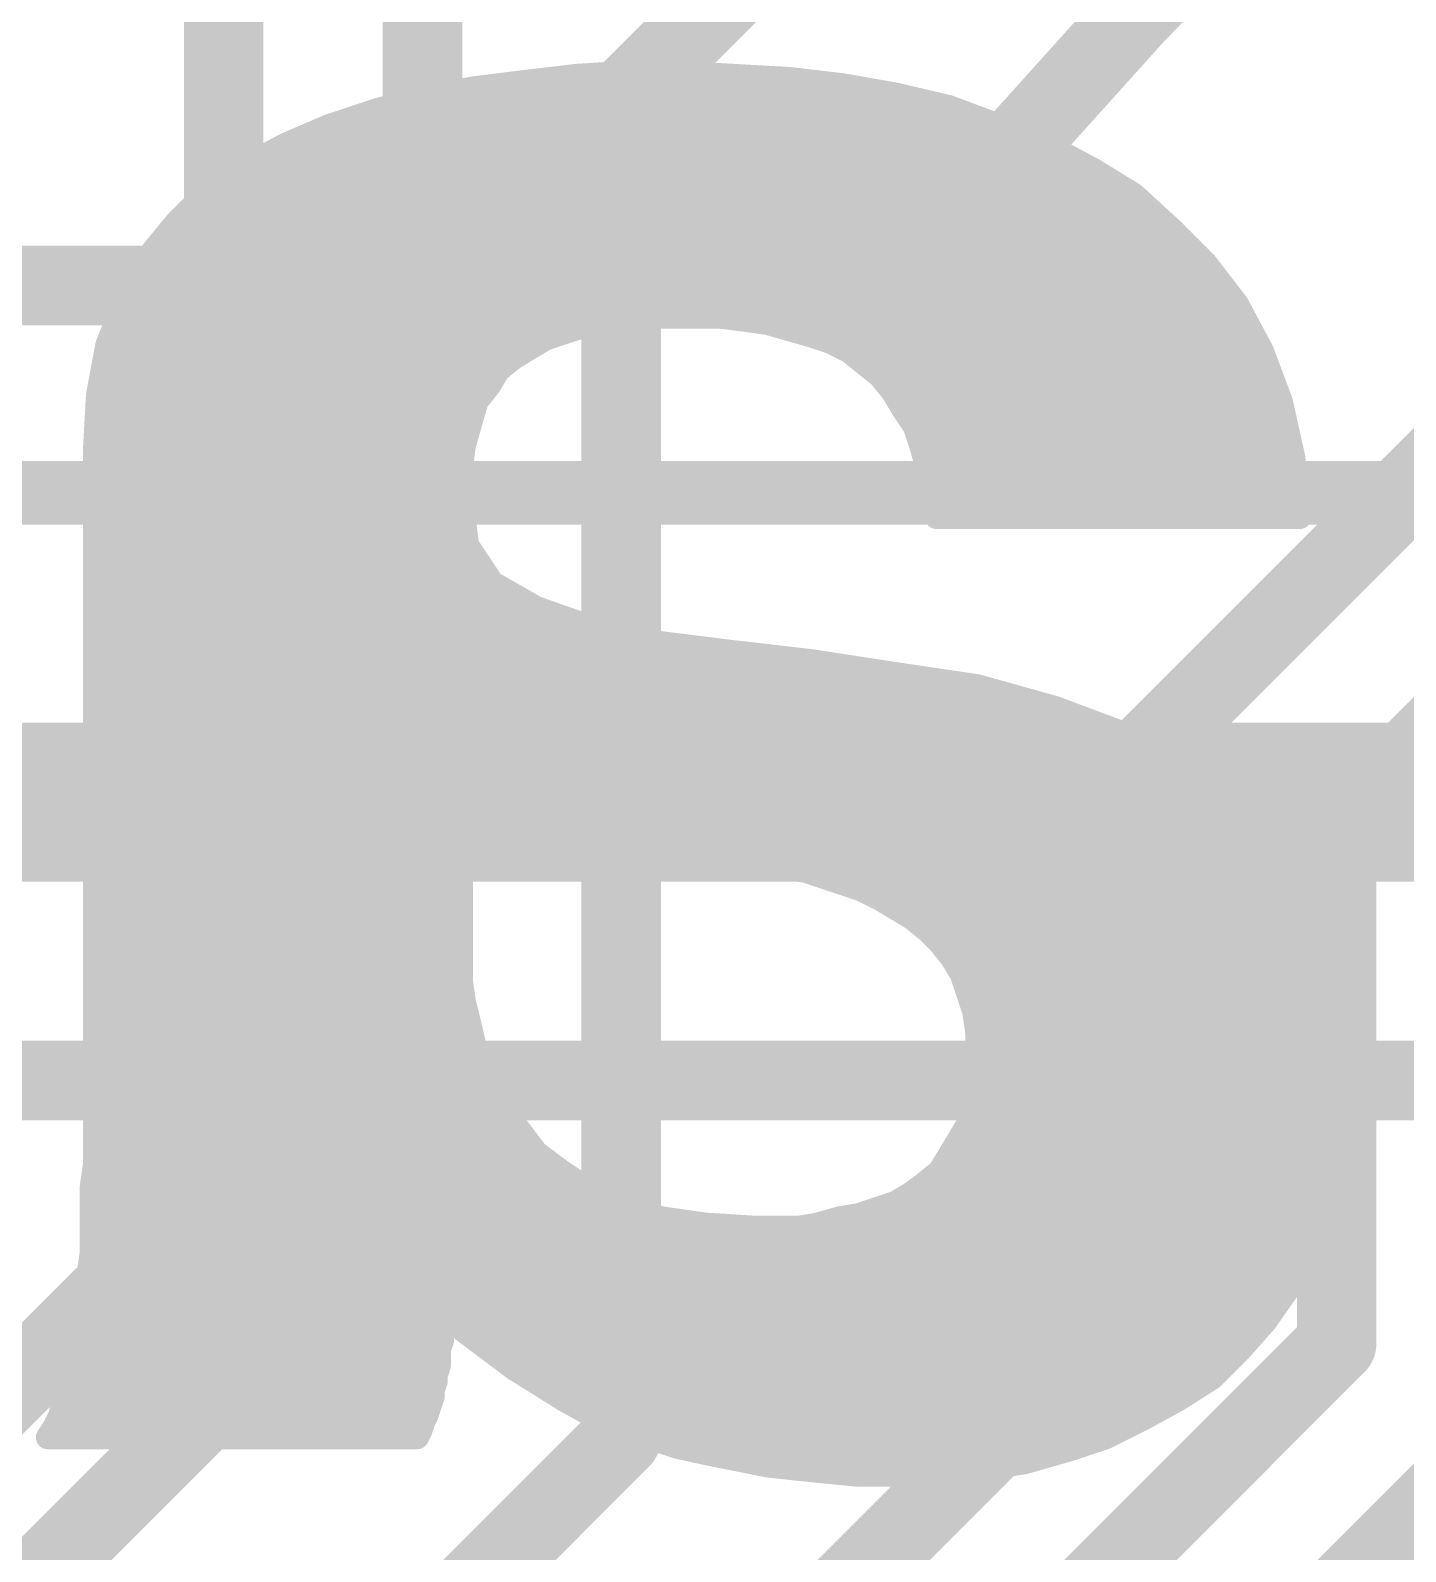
# Model space of a CAD drawing. Extents: x -12 to 110, y -16 to 66.
# Drawn here: x 54.373 to 58.767, y 13.227 to 18.087 of the extents above; entities that cross this region are included whole.
import ezdxf

# ---------------------------------------------------------------- set-up
doc = ezdxf.new("R2010")
doc.units = 0
for name, color, linetype in [('1', 12, 'CONTINUOUS'), ('16', 132, 'CONTINUOUS'), ('22', 40, 'CONTINUOUS'), ('51', 53, 'CONTINUOUS')]:
    doc.layers.add(name, color=color, linetype=linetype)

msp = doc.modelspace()

# ---------------------------------------------------------------- linework, layer by layer
at = {"layer": '1', "const_width": 0.254}
for points in [[(55.626, 24.399), (55.626, 14.3735)], [(54.991, 24.13), (54.991, 14.4242)], [(60.7511, 22.352), (56.261, 17.8619)], [(61.2067, 19.05), (57.912, 15.7553)], [(58.547, 15.5313), (61.4307, 18.415)], [(56.261, 17.8619), (56.261, 13.589)], [(57.912, 15.7553), (57.912, 14.0445)], [(58.547, 13.8907), (58.547, 15.5313)], [(54.991, 14.4242), (53.6198, 13.053)], [(55.626, 14.3735), (53.8055, 12.553)], [(57.912, 14.0445), (55.9205, 12.053)], [(56.2093, 11.553), (58.547, 13.8907)], [(59.182, 13.716), (56.515, 11.049)], [(56.261, 13.589), (55.499, 12.827)]]:
    msp.add_lwpolyline(points, dxfattribs=at)
at = {"layer": '1', "const_width": 0.127}
for points in [[(56.3245, 17.8619, 1), (56.1975, 17.8619)], [(56.2161, 17.9068, 1), (56.3059, 17.817)], [(57.9755, 15.7553, 1), (57.8485, 15.7553)], [(57.8671, 15.8002, 1), (57.9569, 15.7104)], [(58.6105, 15.5313, 1), (58.4835, 15.5313)], [(58.5021, 15.5762, 1), (58.5919, 15.4864)], [(55.0359, 14.3793, 1), (54.9461, 14.4691)], [(54.9275, 14.4242, 1), (55.0545, 14.4242)], [(55.6709, 14.3286, 1), (55.5811, 14.4184)], [(55.5625, 14.3735, 1), (55.6895, 14.3735)], [(57.9569, 13.9996, 1), (57.8671, 14.0894)], [(57.8485, 14.0445, 1), (57.9755, 14.0445)], [(58.5919, 13.8458, 1), (58.5021, 13.9356)], [(58.4835, 13.8907, 1), (58.6105, 13.8907)], [(56.3059, 13.5441, 1), (56.2161, 13.6339)], [(56.1975, 13.589, 1), (56.3245, 13.589)]]:
    msp.add_lwpolyline(points, format="xyb", dxfattribs=at)
at = {"layer": '16'}
for points, const_width in [([(58.293, 18.542, 0.0263), (57.15, 17.272)], 0.254), ([(57.15, 17.2085, 1), (57.15, 17.3355)], 0.127), ([(57.1006, 17.3119, 1), (57.1994, 17.2321)], 0.127)]:
    msp.add_lwpolyline(points, format="xyb", dxfattribs=dict(at, const_width=const_width))
for points, const_width in [([(52.07, 17.272), (57.15, 17.272)], 0.254), ([(52.07, 15.621), (60.745, 15.621)], 0.508), ([(61.468, 14.732), (52.2292, 14.732)], 0.254)]:
    msp.add_lwpolyline(points, dxfattribs=dict(at, const_width=const_width))
at = {"layer": '22', "const_width": 0.0762}
for points in [[(56.279, 17.952), (56.119, 17.942)], [(56.439, 17.952), (56.279, 17.952)], [(56.619, 17.942), (56.439, 17.952)], [(55.789, 17.902), (55.629, 17.872)], [(55.949, 17.922), (55.789, 17.902)], [(55.829, 17.907), (56.9973, 17.907)], [(56.119, 17.942), (55.949, 17.922)], [(56.799, 17.932), (56.619, 17.942)], [(56.969, 17.912), (56.799, 17.932)], [(57.139, 17.882), (56.969, 17.912)], [(55.629, 17.872), (55.479, 17.832)], [(57.309, 17.842), (57.139, 17.882)], [(55.479, 17.832), (55.329, 17.782)], [(55.4754, 17.8308), (57.3389, 17.8308)], [(57.469, 17.782), (57.309, 17.842)], [(55.329, 17.782), (55.189, 17.722)], [(55.2651, 17.7546), (57.5375, 17.7546)], [(57.619, 17.722), (57.469, 17.782)], [(55.189, 17.722), (55.059, 17.652)], [(57.769, 17.642), (57.619, 17.722)], [(55.059, 17.652), (54.939, 17.572)], [(55.108, 17.6784), (57.7007, 17.6784)], [(57.899, 17.562), (57.769, 17.642)], [(54.939, 17.572), (54.839, 17.472)], [(54.9843, 17.6022), (57.8337, 17.6022)], [(58.019, 17.452), (57.899, 17.562)], [(54.893, 17.526), (57.9383, 17.526)], [(54.839, 17.472), (54.749, 17.362)], [(54.8208, 17.4498), (58.0212, 17.4498)], [(58.129, 17.342), (58.019, 17.452)], [(54.749, 17.362), (54.679, 17.232)], [(54.7585, 17.3736), (58.0974, 17.3736)], [(58.229, 17.212), (58.129, 17.342)], [(54.7142, 17.2974), (58.1633, 17.2974)], [(54.679, 17.232), (54.619, 17.082)], [(54.6747, 17.2212), (58.2219, 17.2212)], [(56.279, 17.162), (56.349, 17.172)], [(56.349, 17.172), (56.579, 17.172)], [(56.579, 17.172), (56.659, 17.162)], [(58.309, 17.062), (58.229, 17.212)], [(54.6442, 17.145), (56.16, 17.145)], [(56.019, 17.102), (56.079, 17.122)], [(56.079, 17.122), (56.139, 17.142)], [(56.139, 17.142), (56.209, 17.152)], [(56.209, 17.152), (56.279, 17.162)], [(56.659, 17.162), (56.729, 17.152)], [(56.729, 17.152), (56.799, 17.132)], [(56.7535, 17.145), (58.2647, 17.145)], [(56.799, 17.132), (56.869, 17.112)], [(54.619, 17.082), (54.589, 16.922)], [(54.6165, 17.0688), (55.9637, 17.0688)], [(55.919, 17.042), (55.969, 17.072)], [(55.969, 17.072), (56.019, 17.102)], [(56.869, 17.112), (56.929, 17.092)], [(56.929, 17.092), (56.989, 17.062)], [(56.9754, 17.0688), (58.3054, 17.0688)], [(55.869, 17.002), (55.919, 17.042)], [(56.989, 17.062), (57.039, 17.022)], [(57.039, 17.022), (57.089, 16.982)], [(58.369, 16.902), (58.309, 17.062)], [(54.6022, 16.9926), (55.8634, 16.9926)], [(55.839, 16.952), (55.869, 17.002)], [(57.0757, 16.9926), (58.335, 16.9926)], [(57.089, 16.982), (57.129, 16.932)], [(55.799, 16.902), (55.839, 16.952)], [(57.129, 16.932), (57.159, 16.882)], [(54.589, 16.922), (54.579, 16.742)], [(54.5887, 16.9164), (55.8105, 16.9164)], [(55.779, 16.832), (55.799, 16.902)], [(57.1384, 16.9164), (58.3636, 16.9164)], [(57.159, 16.882), (57.199, 16.822)], [(58.409, 16.722), (58.369, 16.902)], [(54.5845, 16.8402), (55.7813, 16.8402)], [(55.759, 16.762), (55.779, 16.832)], [(57.1869, 16.8402), (58.3827, 16.8402)], [(57.199, 16.822), (57.219, 16.762)], [(54.579, 16.742), (54.579, 14.462)], [(54.5802, 16.764), (55.7596, 16.764)], [(55.749, 16.692), (55.759, 16.762)], [(57.2183, 16.764), (58.3997, 16.764)], [(57.219, 16.762), (57.239, 16.692)], [(54.579, 16.6878), (55.749, 16.6878)], [(55.749, 16.602), (55.749, 16.692)], [(57.239, 16.692), (57.259, 16.612)], [(57.2401, 16.6878), (58.4126, 16.6878)], [(58.429, 16.532), (58.409, 16.722)], [(54.579, 16.6116), (55.749, 16.6116)], [(55.769, 16.442), (55.749, 16.602)], [(57.259, 16.612), (57.269, 16.532)], [(57.2591, 16.6116), (58.4206, 16.6116)], [(54.579, 16.5354), (55.7573, 16.5354)], [(57.2686, 16.5354), (58.4286, 16.5354)], [(57.269, 16.532), (58.429, 16.532)], [(54.579, 16.4592), (55.7669, 16.4592)], [(55.849, 16.322), (55.769, 16.442)], [(54.579, 16.383), (55.8083, 16.383)], [(54.579, 16.3068), (55.8756, 16.3068)], [(55.989, 16.242), (55.849, 16.322)], [(54.579, 16.2306), (56.0213, 16.2306)], [(56.159, 16.182), (55.989, 16.242)], [(54.579, 16.1544), (56.2749, 16.1544)], [(56.369, 16.132), (56.159, 16.182)], [(56.369, 16.132), (56.229, 15.502)], [(56.229, 15.502), (56.369, 16.132)], [(56.609, 16.102), (56.369, 16.132)], [(56.869, 16.072), (56.609, 16.102)], [(54.579, 16.0782), (56.357, 16.0782)], [(56.357, 16.0782), (56.8153, 16.0782)], [(57.129, 16.032), (56.869, 16.072)], [(54.579, 16.002), (56.3401, 16.002)], [(56.3401, 16.002), (57.1188, 16.002)], [(56.909, 15.382), (57.129, 16.032)], [(57.129, 16.032), (56.909, 15.382)], [(57.1188, 16.002), (57.3315, 16.002)], [(57.399, 15.992), (57.129, 16.032)], [(57.649, 15.922), (57.399, 15.992)], [(54.579, 15.9258), (56.3232, 15.9258)], [(56.3232, 15.9258), (57.0931, 15.9258)], [(57.0931, 15.9258), (57.6354, 15.9258)], [(57.889, 15.832), (57.649, 15.922)], [(54.579, 15.8496), (56.3062, 15.8496)], [(56.3062, 15.8496), (57.0673, 15.8496)], [(57.0673, 15.8496), (57.8421, 15.8496)], [(58.109, 15.712), (57.889, 15.832)], [(54.579, 15.7734), (56.2893, 15.7734)], [(56.2893, 15.7734), (57.0415, 15.7734)], [(57.0415, 15.7734), (57.9964, 15.7734)], [(58.289, 15.552), (58.109, 15.712)], [(54.579, 15.6972), (56.2724, 15.6972)], [(55.749, 15.052), (55.749, 15.672)], [(55.749, 15.672), (55.779, 15.642)], [(56.2724, 15.6972), (57.0157, 15.6972)], [(57.0157, 15.6972), (58.1257, 15.6972)], [(54.579, 15.621), (55.749, 15.621)], [(55.779, 15.642), (55.829, 15.622)], [(55.829, 15.622), (55.879, 15.592)], [(55.8307, 15.621), (56.2554, 15.621)], [(56.2554, 15.621), (56.9899, 15.621)], [(56.9899, 15.621), (58.2114, 15.621)], [(55.879, 15.592), (55.929, 15.572)], [(55.929, 15.572), (55.979, 15.552)], [(54.579, 15.5448), (55.749, 15.5448)], [(55.979, 15.552), (56.039, 15.542)], [(56.0222, 15.5448), (56.2385, 15.5448)], [(56.039, 15.542), (56.099, 15.522)], [(56.099, 15.522), (56.169, 15.512)], [(56.2385, 15.5448), (56.9641, 15.5448)], [(56.9641, 15.5448), (58.2941, 15.5448)], [(58.439, 15.342), (58.289, 15.552)], [(54.579, 15.4686), (55.749, 15.4686)], [(56.169, 15.512), (56.229, 15.502)], [(56.229, 15.502), (56.299, 15.492)], [(56.299, 15.492), (56.369, 15.482)], [(56.369, 15.482), (56.439, 15.472)], [(56.439, 15.472), (56.509, 15.462)], [(56.4628, 15.4686), (56.9383, 15.4686)], [(56.9383, 15.4686), (58.3486, 15.4686)], [(56.509, 15.462), (56.579, 15.452)], [(56.579, 15.452), (56.649, 15.442)], [(56.649, 15.442), (56.709, 15.432)], [(56.709, 15.432), (56.779, 15.412)], [(54.579, 15.3924), (55.749, 15.3924)], [(56.779, 15.412), (56.849, 15.402)], [(56.849, 15.402), (56.909, 15.382)], [(56.8778, 15.3924), (56.9125, 15.3924)], [(56.909, 15.382), (56.969, 15.362)], [(56.9125, 15.3924), (58.403, 15.3924)], [(56.969, 15.362), (57.029, 15.342)], [(57.029, 15.342), (57.089, 15.312)], [(58.529, 15.072), (58.439, 15.342)], [(54.579, 15.3162), (55.749, 15.3162)], [(57.0806, 15.3162), (58.4476, 15.3162)], [(57.089, 15.312), (57.139, 15.282)], [(57.139, 15.282), (57.189, 15.252)], [(54.579, 15.24), (55.749, 15.24)], [(57.189, 15.252), (57.239, 15.212)], [(57.204, 15.24), (58.473, 15.24)], [(57.239, 15.212), (57.279, 15.172)], [(54.579, 15.1638), (55.749, 15.1638)], [(57.279, 15.172), (57.319, 15.122)], [(57.2856, 15.1638), (58.4984, 15.1638)], [(54.579, 15.0876), (55.749, 15.0876)], [(57.319, 15.122), (57.349, 15.072)], [(57.3396, 15.0876), (58.5238, 15.0876)], [(55.759, 14.982), (55.749, 15.052)], [(57.349, 15.072), (57.369, 15.012)], [(58.559, 14.742), (58.529, 15.072)], [(54.579, 15.0114), (55.7548, 15.0114)], [(55.779, 14.902), (55.759, 14.982)], [(57.369, 15.012), (57.389, 14.952)], [(57.3692, 15.0114), (58.5345, 15.0114)], [(54.579, 14.9352), (55.7707, 14.9352)], [(57.389, 14.952), (57.399, 14.882)], [(57.3914, 14.9352), (58.5414, 14.9352)], [(55.799, 14.812), (55.779, 14.902)], [(57.399, 14.882), (57.399, 14.732)], [(54.579, 14.859), (55.7886, 14.859)], [(57.399, 14.859), (58.5484, 14.859)], [(55.829, 14.732), (55.799, 14.812)], [(54.579, 14.7828), (55.81, 14.7828)], [(57.399, 14.7828), (58.5553, 14.7828)], [(58.559, 14.592), (58.559, 14.742)], [(54.579, 14.7066), (55.8449, 14.7066)], [(55.879, 14.652), (55.829, 14.732)], [(57.399, 14.732), (57.389, 14.662)], [(57.3954, 14.7066), (58.559, 14.7066)], [(55.929, 14.582), (55.879, 14.652)], [(57.389, 14.662), (57.369, 14.592)], [(54.579, 14.6304), (55.8944, 14.6304)], [(57.369, 14.592), (57.339, 14.542)], [(57.38, 14.6304), (58.559, 14.6304)], [(58.529, 14.442), (58.559, 14.592)], [(54.579, 14.5542), (55.9499, 14.5542)], [(55.989, 14.502), (55.929, 14.582)], [(57.339, 14.542), (57.309, 14.492)], [(57.3463, 14.5542), (58.5514, 14.5542)], [(56.069, 14.442), (55.989, 14.502)], [(54.579, 14.462), (54.569, 14.392)], [(54.579, 14.478), (56.021, 14.478)], [(57.309, 14.492), (57.279, 14.442)], [(57.3006, 14.478), (58.5362, 14.478)], [(54.5704, 14.4018), (56.1293, 14.4018)], [(56.159, 14.382), (56.069, 14.442)], [(57.229, 14.402), (57.189, 14.372)], [(57.2287, 14.4018), (58.5204, 14.4018)], [(57.279, 14.442), (57.229, 14.402)], [(58.499, 14.302), (58.529, 14.442)], [(54.569, 14.392), (54.569, 14.182)], [(56.259, 14.332), (56.159, 14.382)], [(57.189, 14.372), (57.139, 14.342)], [(54.569, 14.3256), (56.2798, 14.3256)], [(56.389, 14.292), (56.259, 14.332)], [(57.019, 14.302), (56.959, 14.292)], [(57.079, 14.322), (57.019, 14.302)], [(57.139, 14.342), (57.079, 14.322)], [(57.0898, 14.3256), (58.5041, 14.3256)], [(58.449, 14.182), (58.499, 14.302)], [(56.529, 14.272), (56.389, 14.292)], [(56.689, 14.262), (56.529, 14.272)], [(56.829, 14.262), (56.689, 14.262)], [(56.889, 14.272), (56.829, 14.262)], [(56.959, 14.292), (56.889, 14.272)], [(54.569, 14.2494), (58.4771, 14.2494)], [(54.569, 14.182), (54.559, 14.112)], [(54.5677, 14.1732), (58.4446, 14.1732)], [(58.389, 14.062), (58.449, 14.182)], [(54.559, 14.112), (54.549, 14.042)], [(54.5569, 14.097), (58.4065, 14.097)], [(58.319, 13.962), (58.389, 14.062)], [(54.549, 14.042), (54.539, 13.982)], [(54.5455, 14.0208), (58.3602, 14.0208)], [(54.539, 13.982), (54.529, 13.922)], [(55.689, 13.902), (55.689, 14.002)], [(55.689, 14.002), (55.759, 13.932)], [(58.239, 13.872), (58.319, 13.962)], [(54.529, 13.922), (54.519, 13.862)], [(54.5328, 13.9446), (55.689, 13.9446)], [(55.7464, 13.9446), (58.3035, 13.9446)], [(55.759, 13.932), (55.839, 13.872)], [(54.519, 13.862), (54.509, 13.812)], [(54.5201, 13.8684), (55.679, 13.8684)], [(55.679, 13.872), (55.689, 13.902)], [(55.679, 13.822), (55.679, 13.872)], [(55.839, 13.872), (55.919, 13.812)], [(55.8438, 13.8684), (58.2354, 13.8684)], [(58.149, 13.782), (58.239, 13.872)], [(55.669, 13.792), (55.679, 13.822)], [(54.509, 13.812), (54.499, 13.762)], [(54.505, 13.7922), (55.6691, 13.7922)], [(55.659, 13.742), (55.669, 13.772)], [(55.669, 13.772), (55.669, 13.792)], [(55.919, 13.812), (55.999, 13.762)], [(55.9507, 13.7922), (58.1592, 13.7922)], [(58.039, 13.712), (58.149, 13.782)], [(54.499, 13.762), (54.479, 13.712)], [(54.4806, 13.716), (55.657, 13.716)], [(55.649, 13.692), (55.659, 13.722)], [(55.659, 13.722), (55.659, 13.742)], [(55.999, 13.762), (56.079, 13.712)], [(56.0726, 13.716), (58.0453, 13.716)], [(54.479, 13.712), (54.469, 13.662)], [(55.639, 13.662), (55.649, 13.692)], [(56.079, 13.712), (56.169, 13.662)], [(57.929, 13.652), (58.039, 13.712)], [(54.449, 13.622), (54.429, 13.592)], [(54.469, 13.662), (54.449, 13.622)], [(54.4579, 13.6398), (55.6283, 13.6398)], [(55.619, 13.612), (55.629, 13.642)], [(55.629, 13.642), (55.639, 13.662)], [(56.169, 13.662), (56.259, 13.632)], [(56.2356, 13.6398), (57.9046, 13.6398)], [(56.259, 13.632), (56.349, 13.592)], [(57.809, 13.592), (57.929, 13.652)], [(54.429, 13.592), (55.609, 13.592)], [(55.609, 13.592), (55.619, 13.612)], [(56.349, 13.592), (56.439, 13.562)], [(57.689, 13.552), (57.809, 13.592)], [(56.4342, 13.5636), (57.7238, 13.5636)], [(56.439, 13.562), (56.529, 13.542)], [(56.529, 13.542), (56.629, 13.522)], [(56.629, 13.522), (56.729, 13.502)], [(57.549, 13.512), (57.689, 13.552)], [(56.729, 13.502), (56.819, 13.492)], [(56.819, 13.492), (56.919, 13.482)], [(56.865, 13.4874), (57.35, 13.4874)], [(56.919, 13.482), (57.019, 13.472)], [(57.119, 13.472), (57.269, 13.482)], [(57.269, 13.482), (57.419, 13.492)], [(57.419, 13.492), (57.549, 13.512)], [(57.019, 13.472), (57.119, 13.472)]]:
    msp.add_lwpolyline(points, dxfattribs=at)
at = {"layer": '22', "const_width": 0.0381}
for points in [[(56.279, 17.9711, 1), (56.279, 17.933)], [(56.2802, 17.933, 1), (56.2778, 17.971)], [(56.4401, 17.971, 1), (56.4379, 17.933)], [(56.439, 17.933, 1), (56.439, 17.9711)], [(55.7866, 17.9209, 1), (55.7914, 17.8831)], [(55.7925, 17.8833, 1), (55.7855, 17.9207)], [(55.829, 17.9261, 1), (55.829, 17.888)], [(55.9468, 17.9409, 1), (55.9512, 17.9031)], [(55.9514, 17.9031, 1), (55.9466, 17.9409)], [(56.1178, 17.961, 1), (56.1202, 17.923)], [(56.1212, 17.9231, 1), (56.1168, 17.9609)], [(56.6201, 17.961, 1), (56.6179, 17.923)], [(56.6179, 17.923, 1), (56.6201, 17.961)], [(56.8012, 17.9509, 1), (56.7968, 17.9131)], [(56.7979, 17.913, 1), (56.8001, 17.951)], [(56.9723, 17.9308, 1), (56.9657, 17.8932)], [(56.9668, 17.8931, 1), (56.9712, 17.9309)], [(56.9973, 17.888, 1), (56.9973, 17.9261)], [(55.6255, 17.8907, 1), (55.6325, 17.8533)], [(55.6339, 17.8536, 1), (55.6241, 17.8904)], [(57.1434, 17.9005, 1), (57.1346, 17.8635)], [(57.1357, 17.8632, 1), (57.1423, 17.9008)], [(55.4754, 17.8498, 1), (55.4754, 17.8117)], [(55.4741, 17.8504, 1), (55.4839, 17.8136)], [(55.485, 17.8139, 1), (55.473, 17.8501)], [(57.3157, 17.8598, 1), (57.3023, 17.8242)], [(57.3046, 17.8235, 1), (57.3134, 17.8605)], [(57.3389, 17.8117, 1), (57.3389, 17.8498)], [(55.2651, 17.7736, 1), (55.2651, 17.7355)], [(55.323, 17.8001, 1), (55.335, 17.7639)], [(55.3365, 17.7645, 1), (55.3215, 17.7995)], [(57.4761, 17.7997, 1), (57.4619, 17.7643)], [(57.4623, 17.7642, 1), (57.4757, 17.7998)], [(57.5375, 17.7355, 1), (57.5375, 17.7736)], [(55.1815, 17.7395, 1), (55.1965, 17.7045)], [(55.198, 17.7052, 1), (55.18, 17.7388)], [(57.628, 17.7388, 1), (57.61, 17.7052)], [(57.6119, 17.7043, 1), (57.6261, 17.7397)], [(55.0696, 17.6361, 1), (55.0484, 17.6679)], [(55.108, 17.6974, 1), (55.108, 17.6593)], [(57.7007, 17.6593, 1), (57.7007, 17.6974)], [(55.05, 17.6688, 1), (55.068, 17.6352)], [(57.779, 17.6582, 1), (57.759, 17.6258)], [(57.76, 17.6252, 1), (57.778, 17.6588)], [(54.9284, 17.5879, 1), (54.9496, 17.5561)], [(54.9525, 17.5585, 1), (54.9255, 17.5855)], [(54.9843, 17.6212, 1), (54.9843, 17.5831)], [(57.8337, 17.5831, 1), (57.8337, 17.6212)], [(57.9119, 17.576, 1), (57.8861, 17.548)], [(57.889, 17.5458, 1), (57.909, 17.5782)], [(54.893, 17.545, 1), (54.893, 17.5069)], [(57.9383, 17.5069, 1), (57.9383, 17.545)], [(54.8255, 17.4855, 1), (54.8525, 17.4585)], [(54.8537, 17.4599, 1), (54.8243, 17.4841)], [(54.8208, 17.4688, 1), (54.8208, 17.4307)], [(58.0325, 17.4655, 1), (58.0055, 17.4385)], [(58.0061, 17.438, 1), (58.0319, 17.466)], [(58.0212, 17.4307, 1), (58.0212, 17.4688)], [(54.7658, 17.353, 1), (54.7322, 17.371)], [(54.7585, 17.3926, 1), (54.7585, 17.3545)], [(58.0974, 17.3545, 1), (58.0974, 17.3926)], [(54.7343, 17.3741, 1), (54.7637, 17.3499)], [(58.1441, 17.3536, 1), (58.1139, 17.3304)], [(58.1155, 17.3285, 1), (58.1425, 17.3555)], [(54.7142, 17.3164, 1), (54.7142, 17.2783)], [(58.1633, 17.2783, 1), (58.1633, 17.3164)], [(54.6747, 17.2402, 1), (54.6747, 17.2021)], [(54.6622, 17.241, 1), (54.6958, 17.223)], [(54.6967, 17.2249, 1), (54.6613, 17.2391)], [(58.2219, 17.2021, 1), (58.2219, 17.2402)], [(56.349, 17.1911, 1), (56.349, 17.153)], [(56.3517, 17.1531, 1), (56.3463, 17.1909)], [(56.5814, 17.1909, 1), (56.5766, 17.1531)], [(56.579, 17.153, 1), (56.579, 17.1911)], [(58.2458, 17.221, 1), (58.2122, 17.203)], [(58.2139, 17.2004, 1), (58.2441, 17.2236)], [(54.6442, 17.164, 1), (54.6442, 17.1259)], [(56.073, 17.1401, 1), (56.085, 17.1039)], [(56.085, 17.1039, 1), (56.073, 17.1401)], [(56.1363, 17.1609, 1), (56.1417, 17.1231)], [(56.145, 17.1239, 1), (56.133, 17.1601)], [(56.16, 17.1259, 1), (56.16, 17.164)], [(56.2063, 17.1709, 1), (56.2117, 17.1331)], [(56.2117, 17.1331, 1), (56.2063, 17.1709)], [(56.2763, 17.1809, 1), (56.2817, 17.1431)], [(56.2817, 17.1431, 1), (56.2763, 17.1809)], [(56.6617, 17.1809, 1), (56.6563, 17.1431)], [(56.6566, 17.1431, 1), (56.6614, 17.1809)], [(56.7342, 17.1703, 1), (56.7238, 17.1337)], [(56.7263, 17.1331, 1), (56.7317, 17.1709)], [(56.7535, 17.164, 1), (56.7535, 17.1259)], [(56.8042, 17.1503, 1), (56.7938, 17.1137)], [(56.7938, 17.1137, 1), (56.8042, 17.1503)], [(58.2647, 17.1259, 1), (58.2647, 17.164)], [(54.6165, 17.0878, 1), (54.6165, 17.0497)], [(54.6013, 17.0891, 1), (54.6367, 17.0749)], [(54.6377, 17.0785, 1), (54.6003, 17.0855)], [(55.9592, 17.0883, 1), (55.9788, 17.0557)], [(55.9788, 17.0557, 1), (55.9592, 17.0883)], [(55.9637, 17.0497, 1), (55.9637, 17.0878)], [(56.013, 17.1201, 1), (56.025, 17.0839)], [(56.0288, 17.0857, 1), (56.0092, 17.1183)], [(56.875, 17.1301, 1), (56.863, 17.0939)], [(56.8638, 17.0937, 1), (56.8742, 17.1303)], [(56.9375, 17.109, 1), (56.9205, 17.075)], [(56.923, 17.0739, 1), (56.935, 17.1101)], [(56.9754, 17.0878, 1), (56.9754, 17.0497)], [(58.3054, 17.0497, 1), (58.3054, 17.0878)], [(55.9092, 17.0583, 1), (55.9288, 17.0257)], [(55.9309, 17.0271, 1), (55.9071, 17.0569)], [(57.0009, 17.0769, 1), (56.9771, 17.0471)], [(56.9805, 17.045, 1), (56.9975, 17.079)], [(57.0509, 17.0369, 1), (57.0271, 17.0071)], [(58.3268, 17.0687, 1), (58.2912, 17.0553)], [(58.2922, 17.053, 1), (58.3258, 17.071)], [(54.6022, 17.0116, 1), (54.6022, 16.9735)], [(55.8571, 17.0169, 1), (55.8809, 16.9871)], [(55.8853, 16.9922, 1), (55.8527, 17.0118)], [(55.8634, 16.9735, 1), (55.8634, 17.0116)], [(57.0271, 17.0071, 1), (57.0509, 17.0369)], [(57.0757, 17.0116, 1), (57.0757, 16.9735)], [(57.1039, 16.9939, 1), (57.0741, 16.9701)], [(57.0771, 16.9671, 1), (57.1009, 16.9969)], [(58.335, 16.9735, 1), (58.335, 17.0116)], [(55.8227, 16.9618, 1), (55.8553, 16.9422)], [(55.8539, 16.9401, 1), (55.8241, 16.9639)], [(57.1453, 16.9418, 1), (57.1127, 16.9222)], [(57.1141, 16.9201, 1), (57.1439, 16.9439)], [(54.5887, 16.9354, 1), (54.5887, 16.8973)], [(54.5703, 16.9255, 1), (54.6077, 16.9185)], [(54.608, 16.9209, 1), (54.57, 16.9231)], [(55.7841, 16.9139, 1), (55.8139, 16.8901)], [(55.8173, 16.8968, 1), (55.7807, 16.9072)], [(55.8105, 16.8973, 1), (55.8105, 16.9354)], [(57.1384, 16.9354, 1), (57.1384, 16.8973)], [(57.1749, 16.8926, 1), (57.1431, 16.8714)], [(58.3876, 16.9061, 1), (58.3504, 16.8979)], [(58.3512, 16.8953, 1), (58.3868, 16.9087)], [(58.3636, 16.8973, 1), (58.3636, 16.9354)], [(54.5845, 16.8592, 1), (54.5845, 16.8211)], [(55.7973, 16.8268, 1), (55.7607, 16.8372)], [(55.7813, 16.8211, 1), (55.7813, 16.8592)], [(57.1427, 16.8722, 1), (57.1753, 16.8918)], [(57.1869, 16.8592, 1), (57.1869, 16.8211)], [(58.3827, 16.8211, 1), (58.3827, 16.8592)], [(55.7607, 16.8372, 1), (55.7973, 16.8268)], [(57.2171, 16.828, 1), (57.1809, 16.816)], [(57.1831, 16.8114, 1), (57.2149, 16.8326)], [(54.5981, 16.742, 1), (54.56, 16.742)], [(54.5802, 16.783, 1), (54.5802, 16.7449)], [(55.7407, 16.7672, 1), (55.7773, 16.7568)], [(55.7779, 16.7593, 1), (55.7401, 16.7647)], [(55.7596, 16.7449, 1), (55.7596, 16.783)], [(57.2183, 16.783, 1), (57.2183, 16.7449)], [(57.2373, 16.7672, 1), (57.2007, 16.7568)], [(57.2009, 16.756, 1), (57.2371, 16.768)], [(58.3997, 16.7449, 1), (58.3997, 16.783)], [(54.56, 16.7431, 1), (54.598, 16.7409)], [(54.579, 16.7068, 1), (54.579, 16.6687)], [(55.7681, 16.692, 1), (55.73, 16.692)], [(55.749, 16.6687, 1), (55.749, 16.7068)], [(57.2575, 16.6966, 1), (57.2205, 16.6874)], [(57.2401, 16.7068, 1), (57.2401, 16.6687)], [(58.4279, 16.724, 1), (58.3901, 16.72)], [(58.3904, 16.7179, 1), (58.4276, 16.7261)], [(58.4126, 16.6687, 1), (58.4126, 16.7068)], [(55.7301, 16.6947, 1), (55.7679, 16.6893)], [(57.2207, 16.6868, 1), (57.2573, 16.6972)], [(54.579, 16.6306, 1), (54.579, 16.5925)], [(55.7679, 16.6044, 1), (55.7301, 16.5996)], [(55.73, 16.602, 1), (55.7681, 16.602)], [(55.749, 16.5925, 1), (55.749, 16.6306)], [(57.2779, 16.6144, 1), (57.2401, 16.6096)], [(57.2591, 16.6306, 1), (57.2591, 16.5925)], [(57.2405, 16.6074, 1), (57.2775, 16.6166)], [(58.4206, 16.5925, 1), (58.4206, 16.6306)], [(54.579, 16.5544, 1), (54.579, 16.5163)], [(55.7573, 16.5163, 1), (55.7573, 16.5544)], [(57.2686, 16.5544, 1), (57.2686, 16.5163)], [(58.4286, 16.5163, 1), (58.4286, 16.5544)], [(57.269, 16.5511, 1), (57.269, 16.513)], [(57.2501, 16.5296, 1), (57.2879, 16.5344)], [(58.4101, 16.53, 1), (58.4479, 16.534)], [(58.429, 16.513, 1), (58.429, 16.5511)], [(54.579, 16.4782, 1), (54.579, 16.4401)], [(55.7849, 16.4526, 1), (55.7531, 16.4314)], [(55.7669, 16.4401, 1), (55.7669, 16.4782)], [(55.7501, 16.4396, 1), (55.7879, 16.4444)], [(54.579, 16.402, 1), (54.579, 16.3639)], [(55.8083, 16.3639, 1), (55.8083, 16.402)], [(54.579, 16.3258, 1), (54.579, 16.2877)], [(55.8585, 16.3385, 1), (55.8395, 16.3055)], [(55.8331, 16.3114, 1), (55.8649, 16.3326)], [(55.8756, 16.2877, 1), (55.8756, 16.3258)], [(54.579, 16.2496, 1), (54.579, 16.2115)], [(55.9953, 16.26, 1), (55.9827, 16.224)], [(55.9795, 16.2255, 1), (55.9985, 16.2585)], [(56.0213, 16.2115, 1), (56.0213, 16.2496)], [(54.579, 16.1735, 1), (54.579, 16.1354)], [(56.1634, 16.2005, 1), (56.1546, 16.1635)], [(56.1527, 16.164, 1), (56.1653, 16.2)], [(56.2749, 16.1354, 1), (56.2749, 16.1735)], [(56.3714, 16.1509, 1), (56.3666, 16.1131)], [(56.3876, 16.1279, 1), (56.3504, 16.1361)], [(56.3876, 16.1279, 1), (56.3504, 16.1361)], [(56.3646, 16.1135, 1), (56.3734, 16.1505)], [(56.6112, 16.1209, 1), (56.6068, 16.0831)], [(56.6066, 16.0831, 1), (56.6114, 16.1209)], [(54.579, 16.0973, 1), (54.579, 16.0592)], [(56.357, 16.0973, 1), (56.357, 16.0592)], [(56.357, 16.0592, 1), (56.357, 16.0973)], [(56.8153, 16.0592, 1), (56.8153, 16.0973)], [(56.8719, 16.0908, 1), (56.8661, 16.0532)], [(56.8668, 16.0531, 1), (56.8712, 16.0909)], [(54.579, 16.0211, 1), (54.579, 15.983)], [(56.3401, 16.0211, 1), (56.3401, 15.983)], [(56.3401, 15.983, 1), (56.3401, 16.0211)], [(57.1188, 16.0211, 1), (57.1188, 15.983)], [(57.1318, 16.0508, 1), (57.1262, 16.0132)], [(57.147, 16.0259, 1), (57.111, 16.0381)], [(57.147, 16.0259, 1), (57.111, 16.0381)], [(57.1188, 15.983, 1), (57.1188, 16.0211)], [(57.1261, 16.0132, 1), (57.1319, 16.0508)], [(57.3315, 15.983, 1), (57.3315, 16.0211)], [(57.4041, 16.0103, 1), (57.3939, 15.9737)], [(57.3962, 15.9732, 1), (57.4018, 16.0108)], [(54.579, 15.9449, 1), (54.579, 15.9068)], [(56.3232, 15.9449, 1), (56.3232, 15.9068)], [(56.3232, 15.9068, 1), (56.3232, 15.9449)], [(57.0931, 15.9449, 1), (57.0931, 15.9068)], [(57.0931, 15.9068, 1), (57.0931, 15.9449)], [(57.6557, 15.9398, 1), (57.6423, 15.9042)], [(57.6354, 15.9068, 1), (57.6354, 15.9449)], [(57.6439, 15.9037, 1), (57.6541, 15.9403)], [(54.579, 15.8687, 1), (54.579, 15.8306)], [(56.3062, 15.8687, 1), (56.3062, 15.8306)], [(56.3062, 15.8306, 1), (56.3062, 15.8687)], [(57.0673, 15.8687, 1), (57.0673, 15.8306)], [(57.0673, 15.8306, 1), (57.0673, 15.8687)], [(57.8421, 15.8306, 1), (57.8421, 15.8687)], [(57.8981, 15.8487, 1), (57.8799, 15.8153)], [(57.8823, 15.8142, 1), (57.8957, 15.8498)], [(54.579, 15.7925, 1), (54.579, 15.7544)], [(56.2893, 15.7925, 1), (56.2893, 15.7544)], [(56.2893, 15.7544, 1), (56.2893, 15.7925)], [(57.0415, 15.7925, 1), (57.0415, 15.7544)], [(57.0415, 15.7544, 1), (57.0415, 15.7925)], [(57.9964, 15.7544, 1), (57.9964, 15.7925)], [(58.1217, 15.7262, 1), (58.0963, 15.6978)], [(58.0999, 15.6953, 1), (58.1181, 15.7287)], [(54.579, 15.7163, 1), (54.579, 15.6782)], [(55.7681, 15.672, 1), (55.73, 15.672)], [(55.7625, 15.6855, 1), (55.7355, 15.6585)], [(56.2724, 15.7163, 1), (56.2724, 15.6782)], [(56.2724, 15.6782, 1), (56.2724, 15.7163)], [(57.0157, 15.7163, 1), (57.0157, 15.6782)], [(57.0157, 15.6782, 1), (57.0157, 15.7163)], [(58.1257, 15.6782, 1), (58.1257, 15.7163)], [(54.579, 15.6401, 1), (54.579, 15.602)], [(55.749, 15.602, 1), (55.749, 15.6401)], [(55.7861, 15.6597, 1), (55.7719, 15.6243)], [(55.7655, 15.6285, 1), (55.7925, 15.6555)], [(55.8388, 15.6383, 1), (55.8192, 15.6057)], [(55.8307, 15.6401, 1), (55.8307, 15.602)], [(55.8219, 15.6043, 1), (55.8361, 15.6397)], [(56.2554, 15.6401, 1), (56.2554, 15.602)], [(56.2554, 15.602, 1), (56.2554, 15.6401)], [(56.9899, 15.6401, 1), (56.9899, 15.602)], [(56.9899, 15.602, 1), (56.9899, 15.6401)], [(58.2114, 15.602, 1), (58.2114, 15.6401)], [(55.8861, 15.6097, 1), (55.8719, 15.5743)], [(55.8692, 15.5757, 1), (55.8888, 15.6083)], [(55.9361, 15.5897, 1), (55.9219, 15.5543)], [(55.9219, 15.5543, 1), (55.9361, 15.5897)], [(54.579, 15.5639, 1), (54.579, 15.5258)], [(55.749, 15.5258, 1), (55.749, 15.5639)], [(55.9821, 15.5708, 1), (55.9759, 15.5332)], [(55.9719, 15.5343, 1), (55.9861, 15.5697)], [(56.0222, 15.5639, 1), (56.0222, 15.5258)], [(56.045, 15.5601, 1), (56.033, 15.5239)], [(56.0359, 15.5232, 1), (56.0421, 15.5608)], [(56.1017, 15.5409, 1), (56.0963, 15.5031)], [(56.093, 15.5039, 1), (56.105, 15.5401)], [(56.2385, 15.5639, 1), (56.2385, 15.5258)], [(56.2385, 15.5258, 1), (56.2385, 15.5639)], [(56.9641, 15.5639, 1), (56.9641, 15.5258)], [(56.9641, 15.5258, 1), (56.9641, 15.5639)], [(58.3045, 15.5631, 1), (58.2735, 15.5409)], [(58.2763, 15.5378, 1), (58.3017, 15.5662)], [(58.2941, 15.5258, 1), (58.2941, 15.5639)], [(54.579, 15.4877, 1), (54.579, 15.4496)], [(55.749, 15.4496, 1), (55.749, 15.4877)], [(56.1721, 15.5308, 1), (56.1659, 15.4932)], [(56.1663, 15.4931, 1), (56.1717, 15.5309)], [(56.2317, 15.5209, 1), (56.2263, 15.4831)], [(56.2104, 15.5061, 1), (56.2476, 15.4979)], [(56.2104, 15.5061, 1), (56.2476, 15.4979)], [(56.2259, 15.4832, 1), (56.2321, 15.5208)], [(56.3017, 15.5109, 1), (56.2963, 15.4731)], [(56.2963, 15.4731, 1), (56.3017, 15.5109)], [(56.3717, 15.5009, 1), (56.3663, 15.4631)], [(56.3663, 15.4631, 1), (56.3717, 15.5009)], [(56.4417, 15.4909, 1), (56.4363, 15.4531)], [(56.4363, 15.4531, 1), (56.4417, 15.4909)], [(56.4628, 15.4877, 1), (56.4628, 15.4496)], [(56.9383, 15.4877, 1), (56.9383, 15.4496)], [(56.9383, 15.4496, 1), (56.9383, 15.4877)], [(58.3486, 15.4496, 1), (58.3486, 15.4877)], [(56.5117, 15.4809, 1), (56.5063, 15.4431)], [(56.5063, 15.4431, 1), (56.5117, 15.4809)], [(56.5817, 15.4709, 1), (56.5763, 15.4331)], [(56.5763, 15.4331, 1), (56.5817, 15.4709)], [(56.6521, 15.4608, 1), (56.6459, 15.4232)], [(56.6463, 15.4231, 1), (56.6517, 15.4609)], [(56.7142, 15.4503, 1), (56.7038, 15.4137)], [(56.7059, 15.4132, 1), (56.7121, 15.4508)], [(54.579, 15.4115, 1), (54.579, 15.3734)], [(55.749, 15.3734, 1), (55.749, 15.4115)], [(56.7817, 15.4309, 1), (56.7763, 15.3931)], [(56.7738, 15.3937, 1), (56.7842, 15.4303)], [(56.855, 15.4201, 1), (56.843, 15.3839)], [(56.8463, 15.3831, 1), (56.8517, 15.4209)], [(56.8778, 15.4115, 1), (56.8778, 15.3734)], [(56.915, 15.4001, 1), (56.903, 15.3639)], [(56.891, 15.3881, 1), (56.927, 15.3759)], [(56.891, 15.3881, 1), (56.927, 15.3759)], [(56.9125, 15.4115, 1), (56.9125, 15.3734)], [(56.903, 15.3639, 1), (56.915, 15.4001)], [(56.9125, 15.3734, 1), (56.9125, 15.4115)], [(58.403, 15.3734, 1), (58.403, 15.4115)], [(56.975, 15.3801, 1), (56.963, 15.3439)], [(56.963, 15.3439, 1), (56.975, 15.3801)], [(57.0375, 15.359, 1), (57.0205, 15.325)], [(57.023, 15.3239, 1), (57.035, 15.3601)], [(58.4571, 15.348, 1), (58.4209, 15.336)], [(58.4235, 15.3309, 1), (58.4545, 15.3531)], [(54.579, 15.3353, 1), (54.579, 15.2972)], [(55.749, 15.2972, 1), (55.749, 15.3353)], [(57.0806, 15.3353, 1), (57.0806, 15.2972)], [(57.0988, 15.3283, 1), (57.0792, 15.2957)], [(57.0805, 15.295, 1), (57.0975, 15.329)], [(57.1488, 15.2983, 1), (57.1292, 15.2657)], [(57.1292, 15.2657, 1), (57.1488, 15.2983)], [(58.4476, 15.2972, 1), (58.4476, 15.3353)], [(54.579, 15.2591, 1), (54.579, 15.221)], [(55.749, 15.221, 1), (55.749, 15.2591)], [(57.2009, 15.2669, 1), (57.1771, 15.2371)], [(57.1792, 15.2357, 1), (57.1988, 15.2683)], [(57.204, 15.2591, 1), (57.204, 15.221)], [(58.473, 15.221, 1), (58.473, 15.2591)], [(57.2525, 15.2255, 1), (57.2255, 15.1985)], [(57.2271, 15.1971, 1), (57.2509, 15.2269)], [(54.579, 15.1829, 1), (54.579, 15.1448)], [(55.749, 15.1448, 1), (55.749, 15.1829)], [(57.2939, 15.1839, 1), (57.2641, 15.1601)], [(57.2655, 15.1585, 1), (57.2925, 15.1855)], [(57.2856, 15.1829, 1), (57.2856, 15.1448)], [(58.4984, 15.1448, 1), (58.4984, 15.1829)], [(54.579, 15.1067, 1), (54.579, 15.0686)], [(55.749, 15.0686, 1), (55.749, 15.1067)], [(57.3353, 15.1318, 1), (57.3027, 15.1122)], [(57.3041, 15.1101, 1), (57.3339, 15.1339)], [(57.3396, 15.1067, 1), (57.3396, 15.0686)], [(58.5238, 15.0686, 1), (58.5238, 15.1067)], [(55.7679, 15.0547, 1), (55.7301, 15.0493)], [(55.73, 15.052, 1), (55.7681, 15.052)], [(57.3671, 15.078, 1), (57.3309, 15.066)], [(57.3327, 15.0622, 1), (57.3653, 15.0818)], [(58.548, 15.0737, 1), (58.51, 15.0703)], [(58.5109, 15.066, 1), (58.5471, 15.078)], [(54.579, 15.0305, 1), (54.579, 14.9924)], [(55.7775, 14.9866, 1), (55.7405, 14.9774)], [(55.7548, 14.9924, 1), (55.7548, 15.0305)], [(57.3871, 15.018, 1), (57.3509, 15.006)], [(57.3692, 15.0305, 1), (57.3692, 14.9924)], [(57.3509, 15.006, 1), (57.3871, 15.018)], [(58.5345, 14.9924, 1), (58.5345, 15.0305)], [(54.579, 14.9543, 1), (54.579, 14.9162)], [(55.7401, 14.9793, 1), (55.7779, 14.9847)], [(55.7707, 14.9162, 1), (55.7707, 14.9543)], [(57.4079, 14.9547, 1), (57.3701, 14.9493)], [(57.3709, 14.946, 1), (57.4071, 14.958)], [(57.3914, 14.9543, 1), (57.3914, 14.9162)], [(58.5414, 14.9162, 1), (58.5414, 14.9543)], [(55.7976, 14.9061, 1), (55.7604, 14.8979)], [(55.7605, 14.8974, 1), (55.7975, 14.9066)], [(57.4181, 14.882, 1), (57.38, 14.882)], [(54.579, 14.878, 1), (54.579, 14.8399)], [(55.7886, 14.8399, 1), (55.7886, 14.878)], [(57.399, 14.878, 1), (57.399, 14.8399)], [(57.3801, 14.8793, 1), (57.4179, 14.8847)], [(58.5484, 14.8399, 1), (58.5484, 14.878)], [(55.8168, 14.8187, 1), (55.7812, 14.8053)], [(55.7804, 14.8079, 1), (55.8176, 14.8161)], [(54.579, 14.8018, 1), (54.579, 14.7637)], [(55.81, 14.7637, 1), (55.81, 14.8018)], [(57.399, 14.8018, 1), (57.399, 14.7637)], [(58.5781, 14.742, 1), (58.54, 14.742)], [(58.5553, 14.7637, 1), (58.5553, 14.8018)], [(54.579, 14.7256, 1), (54.579, 14.6875)], [(55.8452, 14.7421, 1), (55.8128, 14.7219)], [(55.8112, 14.7253, 1), (55.8468, 14.7387)], [(55.8449, 14.6875, 1), (55.8449, 14.7256)], [(57.3954, 14.7256, 1), (57.3954, 14.6875)], [(57.4179, 14.7293, 1), (57.3801, 14.7347)], [(57.38, 14.732, 1), (57.4181, 14.732)], [(58.54, 14.7403, 1), (58.578, 14.7437)], [(58.559, 14.6875, 1), (58.559, 14.7256)], [(55.8945, 14.6631, 1), (55.8635, 14.6409)], [(55.8628, 14.6419, 1), (55.8952, 14.6621)], [(57.3701, 14.6647, 1), (57.4079, 14.6593)], [(57.4073, 14.6568, 1), (57.3707, 14.6672)], [(54.579, 14.6494, 1), (54.579, 14.6113)], [(55.8944, 14.6113, 1), (55.8944, 14.6494)], [(57.3853, 14.5822, 1), (57.3527, 14.6018)], [(57.38, 14.6494, 1), (57.38, 14.6113)], [(58.5777, 14.5883, 1), (58.5403, 14.5957)], [(58.559, 14.6113, 1), (58.559, 14.6494)], [(54.579, 14.5733, 1), (54.579, 14.5352)], [(55.9442, 14.5934, 1), (55.9138, 14.5706)], [(55.9135, 14.5709, 1), (55.9445, 14.5931)], [(55.9499, 14.5352, 1), (55.9499, 14.5733)], [(57.3553, 14.5322, 1), (57.3227, 14.5518)], [(57.3463, 14.5733, 1), (57.3463, 14.5352)], [(57.3507, 14.5972, 1), (57.3873, 14.5868)], [(58.54, 14.592, 1), (58.5781, 14.592)], [(58.5514, 14.5352, 1), (58.5514, 14.5733)], [(56.0004, 14.5172, 1), (55.9776, 14.4868)], [(55.9738, 14.4906, 1), (56.0042, 14.5134)], [(57.3227, 14.5518, 1), (57.3553, 14.5322)], [(54.579, 14.4971, 1), (54.579, 14.459)], [(54.5979, 14.4593, 1), (54.5601, 14.4647)], [(56.021, 14.459, 1), (56.021, 14.4971)], [(57.3006, 14.4971, 1), (57.3006, 14.459)], [(57.2927, 14.5018, 1), (57.3253, 14.4822)], [(57.3253, 14.4822, 1), (57.2927, 14.5018)], [(58.5362, 14.459, 1), (58.5362, 14.4971)], [(54.5704, 14.4209, 1), (54.5704, 14.3828)], [(54.56, 14.462, 1), (54.5981, 14.462)], [(56.0796, 14.4579, 1), (56.0584, 14.4261)], [(56.0576, 14.4268, 1), (56.0804, 14.4572)], [(56.1293, 14.3828, 1), (56.1293, 14.4209)], [(57.2287, 14.4209, 1), (57.2287, 14.3828)], [(57.2171, 14.4169, 1), (57.2409, 14.3871)], [(57.2404, 14.3868, 1), (57.2176, 14.4172)], [(57.2627, 14.4518, 1), (57.2953, 14.4322)], [(57.2909, 14.4271, 1), (57.2671, 14.4569)], [(58.5103, 14.4457, 1), (58.5477, 14.4383)], [(58.5476, 14.438, 1), (58.5104, 14.446)], [(58.5204, 14.3828, 1), (58.5204, 14.4209)], [(54.5881, 14.392, 1), (54.55, 14.392)], [(54.5501, 14.3947, 1), (54.5879, 14.3893)], [(56.1675, 14.399, 1), (56.1505, 14.365)], [(56.1484, 14.3661, 1), (56.1696, 14.3979)], [(57.1776, 14.3872, 1), (57.2004, 14.3568)], [(57.1988, 14.3557, 1), (57.1792, 14.3883)], [(54.569, 14.3447, 1), (54.569, 14.3066)], [(56.2646, 14.3502, 1), (56.2534, 14.3138)], [(56.2505, 14.315, 1), (56.2675, 14.349)], [(56.2798, 14.3066, 1), (56.2798, 14.3447)], [(57.013, 14.3201, 1), (57.025, 14.2839)], [(57.0221, 14.2832, 1), (57.0159, 14.3208)], [(57.073, 14.3401, 1), (57.085, 14.3039)], [(57.0898, 14.3447, 1), (57.0898, 14.3066)], [(57.085, 14.3039, 1), (57.073, 14.3401)], [(57.1292, 14.3583, 1), (57.1488, 14.3257)], [(57.145, 14.3239, 1), (57.133, 14.3601)], [(58.5166, 14.2947, 1), (58.4814, 14.3093)], [(58.5041, 14.3066, 1), (58.5041, 14.3447)], [(56.3917, 14.3109, 1), (56.3863, 14.2731)], [(56.3834, 14.2738, 1), (56.3946, 14.3102)], [(56.5302, 14.291, 1), (56.5278, 14.253)], [(56.5263, 14.2531, 1), (56.5317, 14.2909)], [(56.689, 14.2811, 1), (56.689, 14.243)], [(56.6878, 14.243, 1), (56.6902, 14.281)], [(56.8259, 14.2808, 1), (56.8321, 14.2432)], [(56.829, 14.243, 1), (56.829, 14.2811)], [(56.8838, 14.2903, 1), (56.8942, 14.2537)], [(56.8921, 14.2532, 1), (56.8859, 14.2908)], [(56.9559, 14.3108, 1), (56.9621, 14.2732)], [(56.9642, 14.2737, 1), (56.9538, 14.3103)], [(58.4804, 14.306, 1), (58.5176, 14.298)], [(54.569, 14.2685, 1), (54.569, 14.2304)], [(58.4771, 14.2304, 1), (58.4771, 14.2685)], [(54.5677, 14.1923, 1), (54.5677, 14.1542)], [(54.55, 14.182, 1), (54.5881, 14.182)], [(54.5879, 14.1793, 1), (54.5501, 14.1847)], [(58.4314, 14.1893, 1), (58.4666, 14.1747)], [(58.466, 14.1735, 1), (58.432, 14.1905)], [(58.4446, 14.1542, 1), (58.4446, 14.1923)], [(54.5779, 14.1093, 1), (54.5401, 14.1147)], [(54.5569, 14.1161, 1), (54.5569, 14.078)], [(54.5401, 14.1147, 1), (54.5779, 14.1093)], [(58.4046, 14.0511, 1), (58.3734, 14.0729)], [(58.4065, 14.078, 1), (58.4065, 14.1161)], [(54.5455, 14.0399, 1), (54.5455, 14.0018)], [(54.5301, 14.0447, 1), (54.5679, 14.0393)], [(54.5678, 14.0389, 1), (54.5302, 14.0451)], [(58.3602, 14.0018, 1), (58.3602, 14.0399)], [(58.372, 14.0705, 1), (58.406, 14.0535)], [(54.5202, 13.9851, 1), (54.5578, 13.9789)], [(54.5578, 13.9789, 1), (54.5202, 13.9851)], [(55.7025, 14.0155, 1), (55.6755, 13.9885)], [(55.7081, 14.002, 1), (55.67, 14.002)], [(58.3332, 13.9493, 1), (58.3048, 13.9747)], [(54.5478, 13.9189, 1), (54.5102, 13.9251)], [(54.5328, 13.9637, 1), (54.5328, 13.9256)], [(55.689, 13.9256, 1), (55.689, 13.9637)], [(55.7464, 13.9637, 1), (55.7464, 13.9256)], [(55.7704, 13.9472, 1), (55.7476, 13.9168)], [(55.7455, 13.9185, 1), (55.7725, 13.9455)], [(58.3034, 13.9729, 1), (58.3346, 13.9511)], [(58.3035, 13.9256, 1), (58.3035, 13.9637)], [(54.5377, 13.8583, 1), (54.5003, 13.8657)], [(54.5201, 13.8875, 1), (54.5201, 13.8494)], [(54.5102, 13.9251, 1), (54.5478, 13.9189)], [(55.6981, 13.872, 1), (55.66, 13.872)], [(55.67, 13.902, 1), (55.7081, 13.902)], [(55.7071, 13.896, 1), (55.6709, 13.908)], [(55.679, 13.8494, 1), (55.679, 13.8875)], [(55.8504, 13.8872, 1), (55.8276, 13.8568)], [(55.8438, 13.8875, 1), (55.8438, 13.8494)], [(55.8276, 13.8568, 1), (55.8504, 13.8872)], [(58.2248, 13.8847, 1), (58.2532, 13.8593)], [(58.2525, 13.8585, 1), (58.2255, 13.8855)], [(58.2354, 13.8494, 1), (58.2354, 13.8875)], [(54.5002, 13.8651, 1), (54.5378, 13.8589)], [(55.6609, 13.878, 1), (55.6971, 13.866)], [(55.6971, 13.816, 1), (55.6609, 13.828)], [(54.505, 13.8113, 1), (54.505, 13.7732)], [(54.4903, 13.8157, 1), (54.5277, 13.8083)], [(54.5277, 13.8083, 1), (54.4903, 13.8157)], [(55.6881, 13.792, 1), (55.65, 13.792)], [(55.6509, 13.798, 1), (55.6871, 13.786)], [(55.6871, 13.766, 1), (55.6509, 13.778)], [(55.66, 13.822, 1), (55.6981, 13.822)], [(55.6691, 13.7732, 1), (55.6691, 13.8113)], [(55.9291, 13.8282, 1), (55.9089, 13.7958)], [(55.9076, 13.7968, 1), (55.9304, 13.8272)], [(55.9507, 13.8113, 1), (55.9507, 13.7732)], [(58.1355, 13.7955, 1), (58.1625, 13.7685)], [(58.1592, 13.7659, 1), (58.1388, 13.7981)], [(58.1592, 13.7732, 1), (58.1592, 13.8113)], [(54.4806, 13.7351, 1), (54.4806, 13.697)], [(54.4803, 13.7657, 1), (54.5177, 13.7583)], [(54.5167, 13.7549, 1), (54.4813, 13.7691)], [(55.6409, 13.748, 1), (55.6771, 13.736)], [(55.6781, 13.742, 1), (55.64, 13.742)], [(55.6771, 13.716, 1), (55.6409, 13.728)], [(55.65, 13.772, 1), (55.6881, 13.772)], [(55.657, 13.697, 1), (55.657, 13.7351)], [(56.0091, 13.7782, 1), (55.9889, 13.7458)], [(55.9889, 13.7458, 1), (56.0091, 13.7782)], [(56.0726, 13.7351, 1), (56.0726, 13.697)], [(58.0453, 13.697, 1), (58.0453, 13.7351)], [(54.4613, 13.7191, 1), (54.4967, 13.7049)], [(54.4977, 13.7083, 1), (54.4603, 13.7157)], [(55.6309, 13.698, 1), (55.6671, 13.686)], [(55.6671, 13.686, 1), (55.6309, 13.698)], [(55.64, 13.722, 1), (55.6781, 13.722)], [(56.0883, 13.7287, 1), (56.0697, 13.6953)], [(56.0689, 13.6958, 1), (56.0891, 13.7282)], [(58.0288, 13.7281, 1), (58.0492, 13.6959)], [(58.0481, 13.6953, 1), (58.0299, 13.7287)], [(54.4649, 13.6114, 1), (54.4331, 13.6326)], [(54.4579, 13.6589, 1), (54.4579, 13.6208)], [(54.4503, 13.6657, 1), (54.4877, 13.6583)], [(54.486, 13.6535, 1), (54.452, 13.6705)], [(55.612, 13.6505, 1), (55.646, 13.6335)], [(55.6471, 13.636, 1), (55.6109, 13.648)], [(55.6209, 13.668, 1), (55.6571, 13.656)], [(55.656, 13.6535, 1), (55.622, 13.6705)], [(55.6283, 13.6208, 1), (55.6283, 13.6589)], [(56.175, 13.6801, 1), (56.163, 13.6439)], [(56.1597, 13.6453, 1), (56.1783, 13.6787)], [(56.2356, 13.6589, 1), (56.2356, 13.6208)], [(56.2667, 13.6494, 1), (56.2513, 13.6146)], [(56.253, 13.6139, 1), (56.265, 13.6501)], [(57.9046, 13.6208, 1), (57.9046, 13.6589)], [(57.9199, 13.6687, 1), (57.9381, 13.6353)], [(57.9375, 13.635, 1), (57.9205, 13.669)], [(54.4131, 13.6026, 1), (54.4449, 13.5814)], [(54.429, 13.6111, 1), (54.429, 13.573)], [(54.432, 13.6305, 1), (54.466, 13.6135)], [(55.592, 13.6005, 1), (55.626, 13.5835)], [(55.6009, 13.618, 1), (55.6371, 13.606)], [(55.636, 13.6035, 1), (55.602, 13.6205)], [(55.609, 13.573, 1), (55.609, 13.6111)], [(56.355, 13.6101, 1), (56.343, 13.5739)], [(56.3413, 13.5746, 1), (56.3567, 13.6094)], [(57.8005, 13.609, 1), (57.8175, 13.575)], [(57.815, 13.5739, 1), (57.803, 13.6101)], [(56.4342, 13.5827, 1), (56.4342, 13.5446)], [(56.4431, 13.5806, 1), (56.4349, 13.5434)], [(56.433, 13.5439, 1), (56.445, 13.5801)], [(56.5327, 13.5607, 1), (56.5253, 13.5233)], [(56.5249, 13.5234, 1), (56.5331, 13.5606)], [(56.6327, 13.5407, 1), (56.6253, 13.5033)], [(56.6253, 13.5033, 1), (56.6327, 13.5407)], [(57.683, 13.5701, 1), (57.695, 13.5339)], [(57.6942, 13.5337, 1), (57.6838, 13.5703)], [(57.7238, 13.5446, 1), (57.7238, 13.5827)], [(56.7311, 13.5209, 1), (56.7269, 13.4831)], [(56.7253, 13.4833, 1), (56.7327, 13.5207)], [(56.8209, 13.511, 1), (56.8171, 13.473)], [(56.8169, 13.4731, 1), (56.8211, 13.5109)], [(56.865, 13.5065, 1), (56.865, 13.4684)], [(56.9209, 13.501, 1), (56.9171, 13.463)], [(56.9171, 13.463, 1), (56.9209, 13.501)], [(57.2677, 13.501, 1), (57.2703, 13.463)], [(57.2703, 13.463, 1), (57.2677, 13.501)], [(57.35, 13.4684, 1), (57.35, 13.5065)], [(57.4161, 13.5108, 1), (57.4219, 13.4732)], [(57.4203, 13.473, 1), (57.4177, 13.511)], [(57.5438, 13.5303, 1), (57.5542, 13.4937)], [(57.5519, 13.4932, 1), (57.5461, 13.5308)], [(57.019, 13.4911, 1), (57.019, 13.453)], [(57.0171, 13.453, 1), (57.0209, 13.491)], [(57.1177, 13.491, 1), (57.1203, 13.453)], [(57.119, 13.453, 1), (57.119, 13.4911)]]:
    msp.add_lwpolyline(points, format="xyb", dxfattribs=at)
at = {"layer": '51', "const_width": 0.2032}
msp.add_lwpolyline([(41.09, 16.61), (65.59, 16.61)], dxfattribs=at)

doc.saveas('drawing.dxf')
